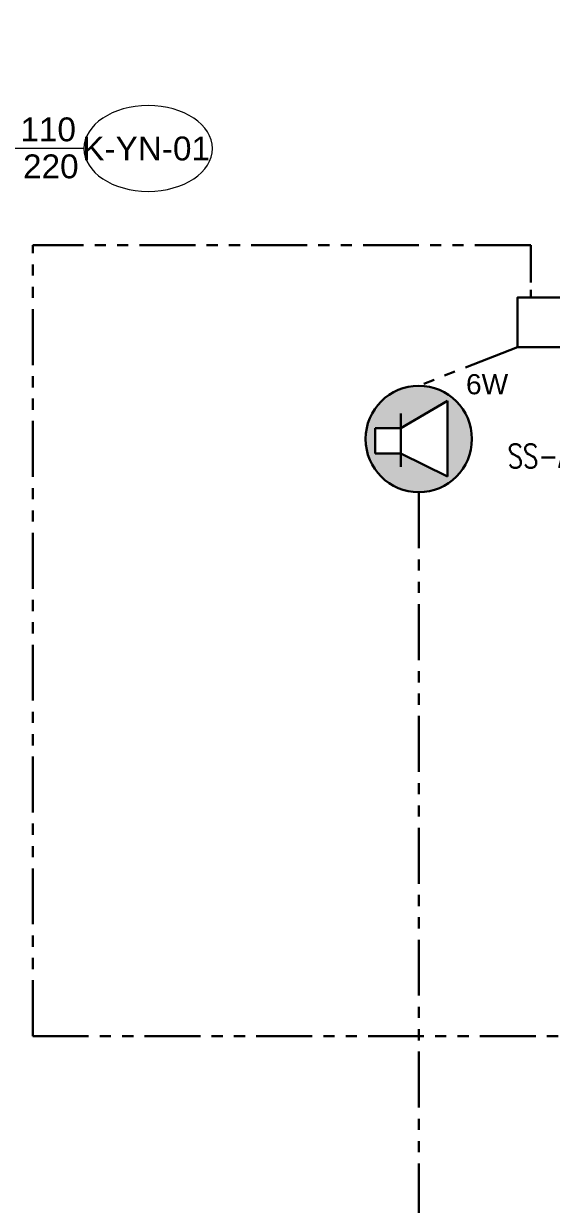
# Model space of a CAD drawing. Extents: x -1299 to 23780, y -3010 to 8106.
# Drawn here: x 13858.3 to 14079.7, y 2267.5 to 2762.3 of the extents above; entities that cross this region are included whole.
import ezdxf
from ezdxf.enums import TextEntityAlignment as Align

# ---------------------------------------------------------------- set-up
doc = ezdxf.new("R2010")
doc.units = 0
doc.header["$LTSCALE"] = 25
doc.header["$MEASUREMENT"] = 0
for name, pattern in [('DOT2', [0.125, 0, -0.125]), ('HIDDEN', [0.375, 0.25, -0.125]), ('PHANTOM2', [1.25, 0.625, -0.125, 0.125, -0.125, 0.125, -0.125])]:
    doc.linetypes.add(name, pattern=pattern)
doc.layers.get('0').update_dxf_attribs({"color": 9, "lineweight": 9})
for name, color, linetype, lineweight in [('20', 9, 'DOT2', 9), ('22', 8, 'Continuous', 9), ('35', 9, 'Continuous', 9), ('E-KABLO', 7, 'Continuous', 30), ('E-MESH TAVAN', 1, 'Continuous', 30), ('E-YAZI', 7, 'Continuous', 30), ('Seslendirme', 7, 'Continuous', 30)]:
    doc.layers.add(name, color=color, linetype=linetype, lineweight=lineweight)
doc.styles.add('Arial', font='arial.ttf', dxfattribs={"height": 2.5})
doc.styles.add('ILGAZ', font='txttw.shx')

# ---------------------------------------------------------------- blocks, each defined once
blk = doc.blocks.new('0_doorno')
blk.add_lwpolyline([(4.5, 0), (12.5, 0)])
blk.add_ellipse((-0.891, 0), major_axis=(-5.391, 0), ratio=0.666667)
at = {"style": 'Arial'}
blk.add_attdef('YUKSEKLIK', text='', height=2, dxfattribs=at).set_placement((5, 12.3), align=Align.TOP_LEFT)
blk.add_attdef('KAPINO', text='', height=2, dxfattribs=at).set_placement((0, 0), align=Align.MIDDLE)
blk.add_attdef('GENISLIK', text='', height=2, dxfattribs=at).set_placement((5, -3.789), align=Align.BOTTOM_LEFT)
blk = doc.blocks.new('KAPI KODLARI 2. KAT')
at = {"layer": '22'}
ref = blk.add_blockref('0_doorno', (13906.14, 2710), dxfattribs=dict(at, xscale=-5, yscale=5, zscale=5))
ref.add_attrib('KAPINO', 'K-YN-01', dxfattribs={"layer": '0', "height": 10, "style": 'Arial'}).set_placement((13909.72, 2710), align=Align.MIDDLE)
ref.add_attrib('GENISLIK', '110', dxfattribs={"layer": '0', "height": 10, "style": 'Arial'}).set_placement((13856.97, 2710), align=Align.BOTTOM_LEFT)
ref.add_attrib('YUKSEKLIK', '220', dxfattribs={"layer": '0', "height": 10, "style": 'Arial'}).set_placement((13858.09, 2707.5), align=Align.TOP_LEFT)
blk = doc.blocks.new('ep_pc')
at = {"layer": 'Seslendirme'}
h = blk.add_hatch(color=3, dxfattribs=at)
h.paths.add_polyline_path([(-42.32, 0, 1), (42.32, 0, 1)])
h.paths.add_polyline_path([(22.84, 30.36), (22.84, -29.95), (-14.38, -11.65), (-34.74, -11.65), (-34.74, 8.64), (-14.38, 8.64)], flags=16)
at = {"layer": 'Seslendirme', "color": 3}
for p, q in [((-14.38, 8.64), (22.84, 30.36)), ((22.84, 30.36, 1200), (22.84, -29.95, 1200)), ((-14.38, 20.19), (-14.38, -22.15)), ((-34.74, 8.64), (-14.38, 8.64)), ((-34.74, -11.65), (-34.74, 8.64)), ((-14.38, -11.65), (-34.74, -11.65)), ((22.84, -29.95), (-14.38, -11.65))]:
    blk.add_line(p, q, dxfattribs=at)
blk.add_circle((0, 0), 42.32, dxfattribs=at)
at = {"color": 3, "insert": (37.6, 51.57), "char_height": 16, "attachment_point": 1, "style": 'Arial'}
blk.add_mtext_dynamic_manual_height_columns('6W', width=27.142, gutter_width=12.5, heights=[0], dxfattribs=at)

msp = doc.modelspace()

# ---------------------------------------------------------------- linework, layer by layer
at = {"layer": '20', "linetype": 'HIDDEN'}
msp.add_lwpolyline([(13074.5, 1250.48, -0.146575), (16650.5, 2301.36, -0.146575)], format="xyb", dxfattribs=at)
at = {"layer": '35'}
msp.add_lwpolyline([(16650.5, 2363), (16650.5, 2272.98, 0.147272), (13074.5, 1216.59), (13074.5, 1835), (13854.5, 1835), (13854.5, 2483.5), (13840.44, 2489.8), (13837.5, 2489.8), (13837.5, 2570.2), (13840.5, 2570.2), (13854.5, 2576.5), (13854.5, 2580), (13854.5, 2657), (13835.5, 2657), (13835.5, 2763), (13854.5, 2763), (13854.5, 2803), (14182.5, 2803), (14182.5, 2363)], format="xyb", close=True, dxfattribs=at)
at = {"layer": 'E-KABLO', "color": 6, "linetype": 'PHANTOM2', "ltscale": 1.5}
for p, q in [((13862.16, 2338), (13862.16, 2669.44)), ((14070.98, 2669.44), (13862.16, 2669.44)), ((13862.16, 2338), (16536.9, 2338))]:
    msp.add_line(p, q, dxfattribs=at)
at = {"layer": 'E-KABLO', "color": 5, "linetype": 'PHANTOM2', "ltscale": 1.5}
for p, q in [((14065.4, 2626.77), (14024.04, 2610.55)), ((14024.04, 2565.93), (14024.04, 2261.23))]:
    msp.add_line(p, q, dxfattribs=at)
at = {"layer": 'E-MESH TAVAN', "color": 6, "linetype": 'PHANTOM2'}
msp.add_line((14070.98, 2669.44), (14070.98, 2647.49), dxfattribs=at)
at = {"layer": 'E-YAZI', "color": 3, "linetype": 'Continuous', "ltscale": 100}
msp.add_lwpolyline([(14065.4, 2626.77), (14086.18, 2626.77), (14086.18, 2647.49), (14065.4, 2647.49)], close=True, dxfattribs=at)

# ---------------------------------------------------------------- block references
at = {"xscale": 0.5269084435782805, "yscale": 0.5269084435782805, "zscale": 0.5269084435782805}
msp.add_blockref('ep_pc', (14024.04, 2588.25), dxfattribs=at)
at = {"layer": '22'}
msp.add_blockref('KAPI KODLARI 2. KAT', (0, 0), dxfattribs=at)

# ---------------------------------------------------------------- texts
at = {"layer": 'E-YAZI', "color": 3, "style": 'ILGAZ', "width": 0.75}
msp.add_text('SS-A1.2-19', height=10, dxfattribs=at).set_placement((14061.33, 2576.15))

doc.saveas('drawing.dxf')
